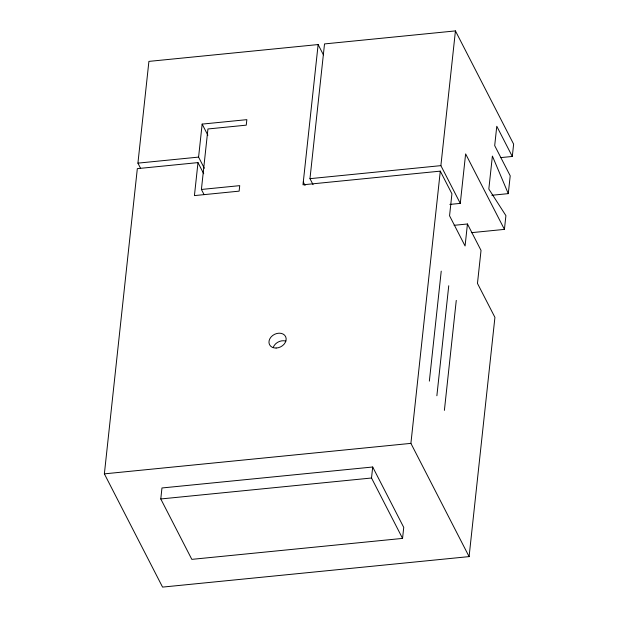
<?xml version="1.0" encoding="UTF-8"?>
<svg xmlns="http://www.w3.org/2000/svg" width="618" height="618" viewBox="0 0 618 618"><rect width="100%" height="100%" fill="white"/><g stroke="black" fill="none" stroke-linecap="round" stroke-linejoin="round"><path stroke-width="0.93" d="M454.099 225.315L467.447 223.986L481.028 250.406L477.467 283.407L494.925 317.374L469.093 556.609L162.565 587.1L104.372 473.859L137.327 168.637L197.992 162.604L203.724 173.751M140.564 168.281L137.922 163.137L148.907 61.391L318.131 44.558L323.423 54.855M160.78 498.965L161.962 487.973L372.7 467.007L403.739 527.401L402.55 538.402L191.819 559.36L160.78 498.965L371.518 478.008L402.55 538.402M197.992 162.604L194.431 195.597L239.135 191.147L239.722 185.647L201.406 189.463L207.942 128.969L246.258 125.153L246.852 119.653L202.148 124.102L198.587 157.103L204.319 168.25M318.131 44.558L302.99 184.797L440.294 171.14L451.928 193.789L449.556 215.782L465.076 245.979L467.447 223.986M313.056 184.666L309.973 178.664L324.52 43.924L455.435 30.9L513.628 144.141L512.299 156.462L500.688 157.613M371.518 478.008L372.7 467.007M469.093 556.609L410.9 443.369L440.294 171.14M449.85 204.427L460.286 203.384L440.881 165.639L455.435 30.9M429.355 381.121L441.229 271.132M436.872 395.752L448.745 285.755M460.286 203.384L465.624 153.89L504.427 229.386L471.426 232.669M444.388 410.375L456.269 300.387M504.427 229.386L505.91 215.636L488.83 189.046L492.391 156.053L508.282 193.635L491.843 195.273M508.282 193.635L510.213 175.821L494.694 145.616L496.779 126.265L512.299 156.462M137.922 163.137L198.587 157.103M309.973 178.664L440.881 165.639M104.372 473.859L410.9 443.369M303.291 182.047L305.053 185.477M202.148 124.102L207.88 135.257M201.406 189.463L204.056 194.608M273.256 347.355A9 6.968 -27.2 0 1 285.879 341.136M276.122 348.042A9 6.968 -27.2 0 0 285.632 336.64A9 6.968 -27.2 0 0 270.923 337.158A9 6.968 -27.2 0 0 276.122 348.042"/></g></svg>
